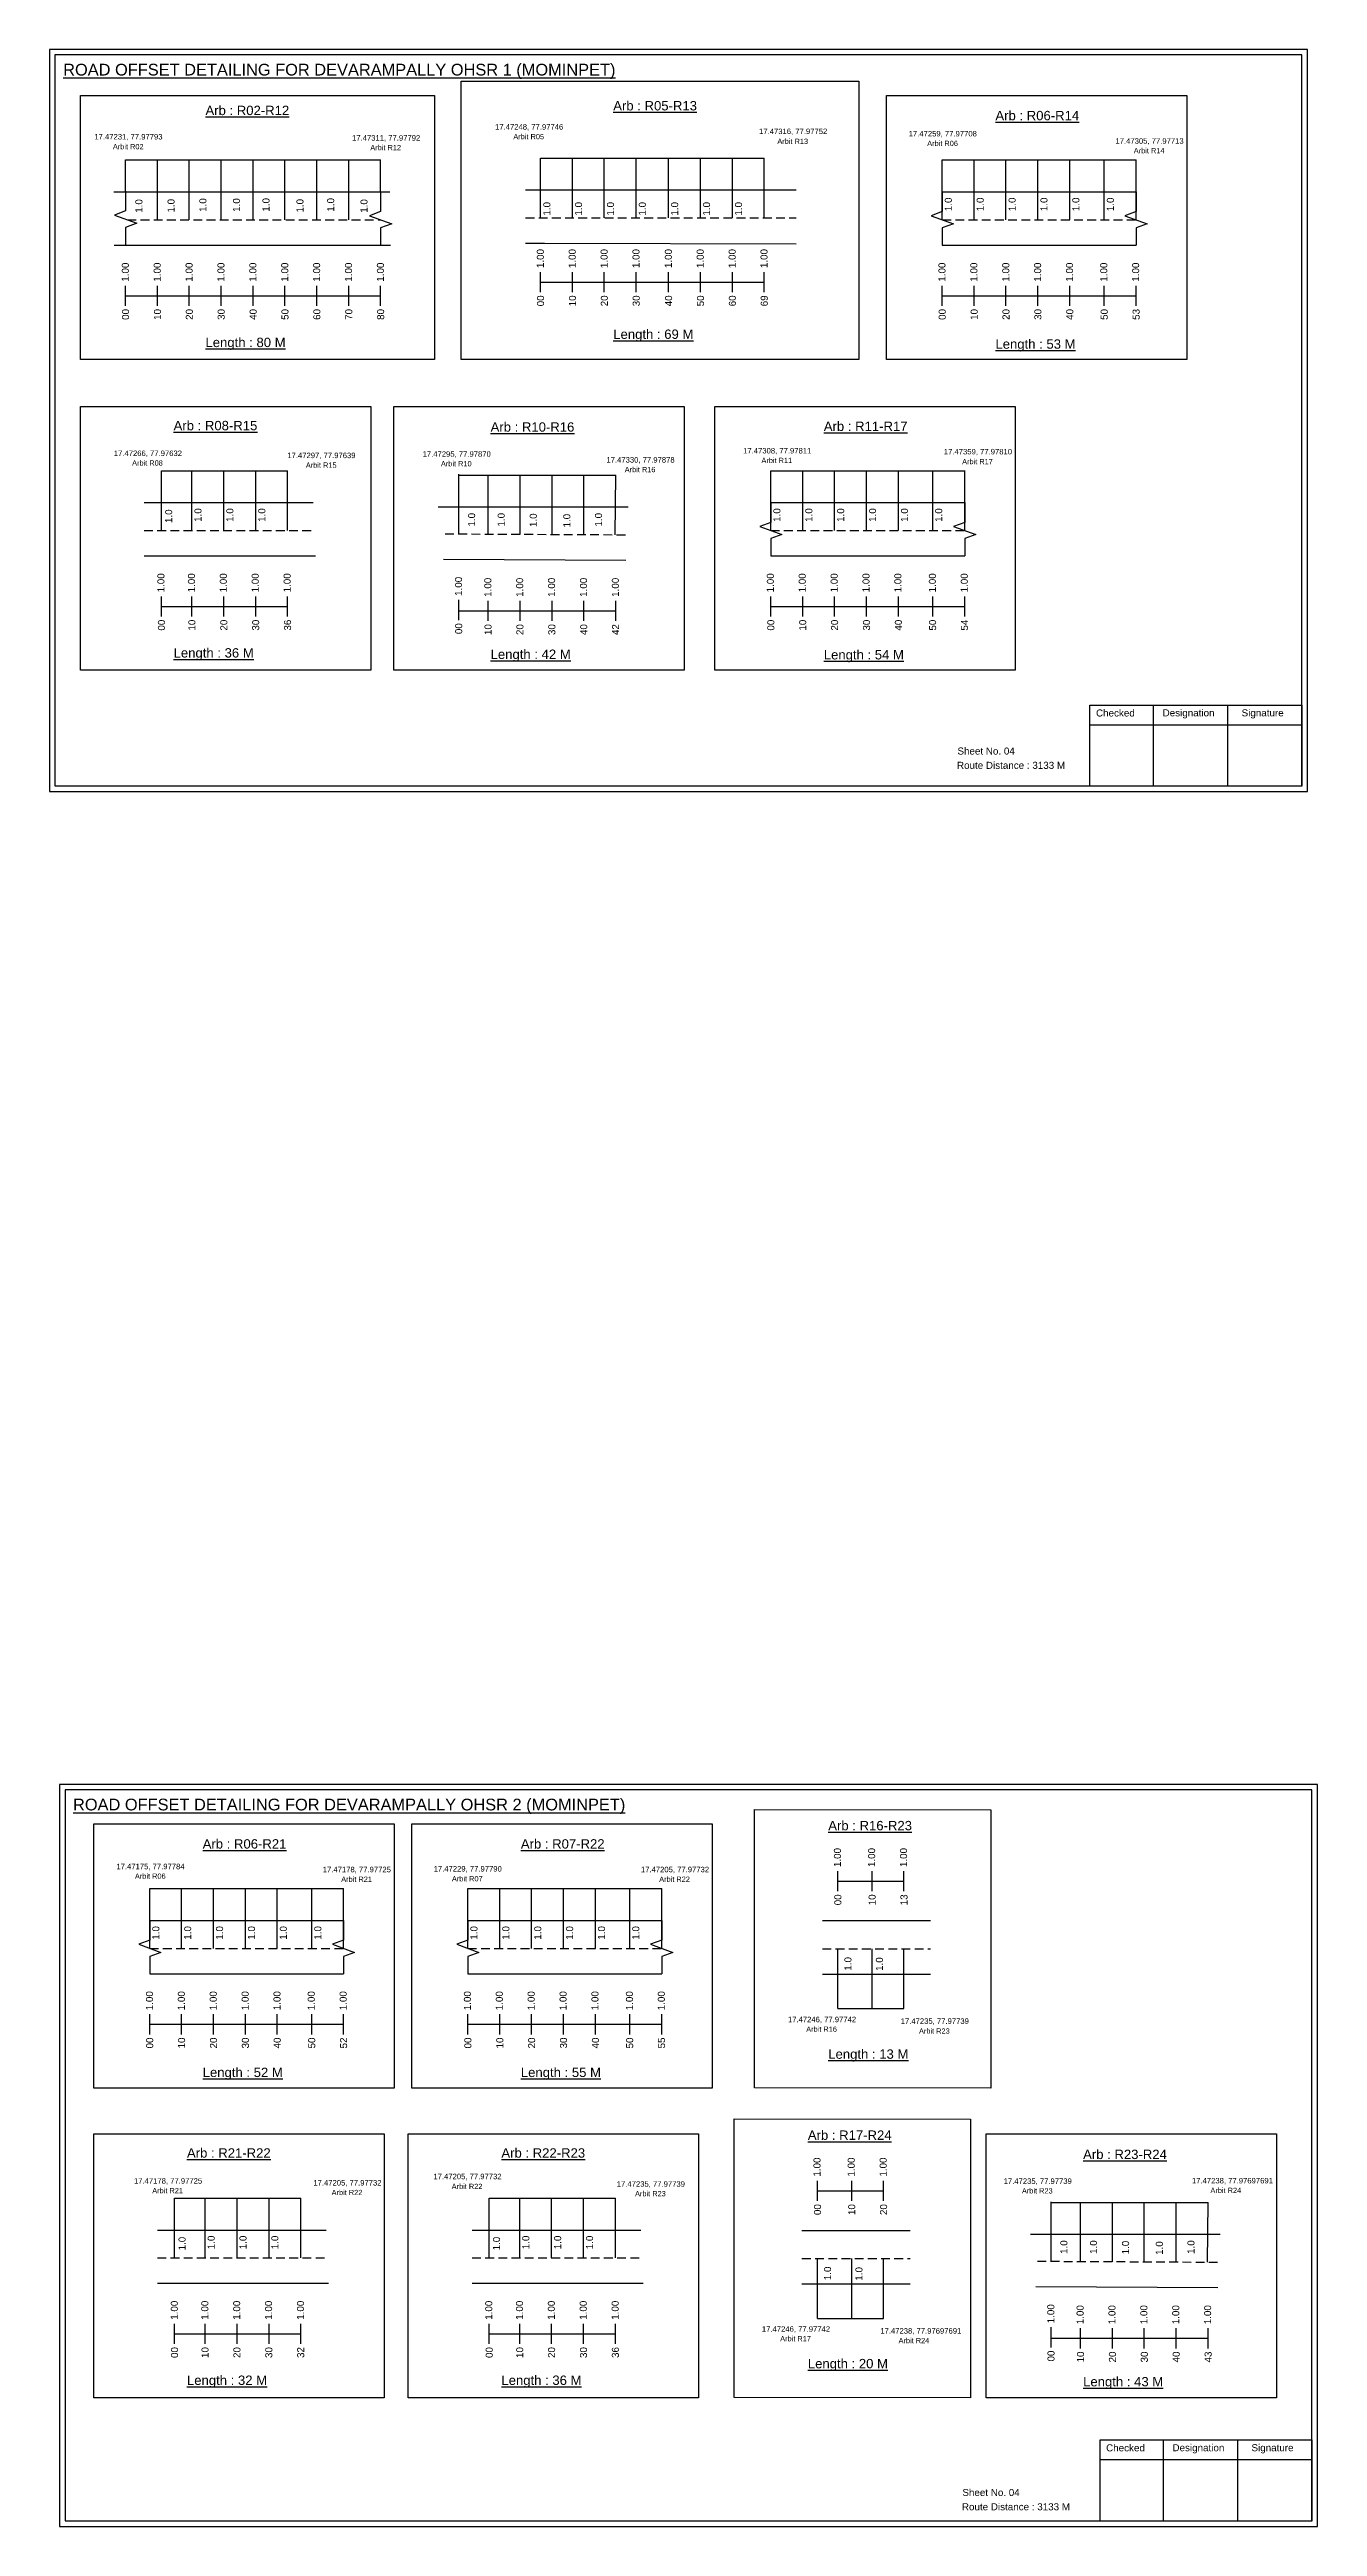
# Model space of a CAD drawing. Header units: inches. Extents: x 774 to 7852, y 198 to 1433.
# Drawn here: x 5995 to 6535, y 274 to 1331 of the extents above; entities that cross this region are included whole.
import ezdxf

# ---------------------------------------------------------------- set-up
doc = ezdxf.new("R2010")
doc.units = ezdxf.units.IN
doc.header["$MEASUREMENT"] = 0
doc.linetypes.add('DASHED2', pattern=[0.375, 0.25, -0.125])
doc.layers.add('PDF_Geometry', color=7, linetype='Continuous')
doc.layers.add('PDF_Text', color=5, linetype='Continuous')
doc.styles.add('PDF Arial', font='arial.ttf')
doc.styles.get("Standard").update_dxf_attribs({"font": 'arial.ttf'})

msp = doc.modelspace()

# ---------------------------------------------------------------- linework, layer by layer
at = {"color": 5}
for p, q in [((6027.1, 1283.5), (6135.9, 1283.5)), ((6204.1, 1284.2), (6299.5, 1284.2)), ((6375.4, 1283.5), (6458.1, 1283.5)), ((6042.4, 1150.8), (6096.2, 1150.8)), ((6169.2, 1149), (6236.2, 1149)), ((6302.3, 1150.8), (6385, 1150.8)), ((6037.4, 545.8), (6120.1, 545.8)), ((6173.1, 545.8), (6255.8, 545.8)), ((6330.9, 494.5), (6359.1, 494.5)), ((6048, 413.6), (6101.9, 413.6)), ((6182.2, 413.6), (6236, 413.6)), ((6421.9, 411.8), (6488.8, 411.8)), ((6322.2, 362.3), (6350.4, 362.3))]:
    msp.add_line(p, q, dxfattribs=at)
for p, q in [((6027.1, 1269.8), (6027.1, 1283.5)), ((6040.7, 1257.9), (6040.7, 1283.5)), ((6054.3, 1257.9), (6054.3, 1283.5)), ((6067.9, 1257.9), (6067.9, 1283.5)), ((6081.5, 1257.9), (6081.5, 1283.5)), ((6095.1, 1257.9), (6095.1, 1283.5)), ((6108.7, 1257.9), (6108.7, 1283.5)), ((6122.3, 1257.9), (6122.3, 1283.5)), ((6135.9, 1269.8), (6135.9, 1283.5)), ((6204.1, 1258.7), (6204.1, 1284.2)), ((6217.7, 1258.7), (6217.7, 1284.2)), ((6231.3, 1258.7), (6231.3, 1284.2)), ((6244.9, 1258.7), (6244.9, 1284.2)), ((6258.7, 1258.7), (6258.7, 1284.2)), ((6272.3, 1258.7), (6272.3, 1284.2)), ((6285.9, 1258.7), (6285.9, 1284.2)), ((6299.5, 1258.7), (6299.5, 1284.2)), ((6375.4, 1257.9), (6375.4, 1283.5)), ((6389, 1257.9), (6389, 1283.5)), ((6402.6, 1257.9), (6402.6, 1283.5)), ((6416.2, 1257.9), (6416.2, 1283.5)), ((6429.8, 1257.9), (6429.8, 1283.5)), ((6444.5, 1257.9), (6444.5, 1283.5)), ((6458.1, 1257.9), (6458.1, 1283.5)), ((6022.1, 1269.8), (6139.8, 1269.9)), ((6313.1, 1270.6), (6197.7, 1270.6)), ((6375.4, 1269.8), (6458.1, 1269.8)), ((6197.7, 1247.9), (6205.8, 1247.9)), ((6205.8, 1247.9), (6313.1, 1247.6)), ((6022.3, 1247.1), (6140.1, 1247.1)), ((6375.4, 1247.1), (6458.1, 1247.1)), ((6042.4, 1125.3), (6042.4, 1150.8)), ((6055.4, 1125.3), (6055.4, 1150.8)), ((6069, 1125.3), (6069, 1150.8)), ((6082.6, 1125.3), (6082.6, 1150.8)), ((6096.2, 1125.3), (6096.2, 1150.8)), ((6169.2, 1123.7), (6169.2, 1149.3)), ((6181.8, 1123.7), (6181.8, 1149)), ((6195.4, 1123.6), (6195.4, 1149)), ((6209, 1123.7), (6209, 1149)), ((6222.6, 1123.4), (6222.6, 1149)), ((6235.9, 1123.5), (6236.2, 1149)), ((6302.3, 1125.3), (6302.3, 1150.8)), ((6315.9, 1125.3), (6315.9, 1150.8)), ((6329.5, 1125.3), (6329.5, 1150.8)), ((6343.1, 1125.3), (6343.1, 1150.8)), ((6356.7, 1125.3), (6356.7, 1150.8)), ((6371.4, 1125.3), (6371.4, 1150.9)), ((6385, 1125.3), (6385, 1150.9)), ((6035, 1137.2), (6107.1, 1137.2)), ((6241.4, 1135.3), (6160.5, 1135.3)), ((6302.3, 1137.2), (6385, 1137.2)), ((6035, 1114.5), (6108.1, 1114.5)), ((6162.7, 1113.1), (6240.4, 1112.7)), ((6302.3, 1114.5), (6385, 1114.5)), ((6037.4, 520.2), (6037.4, 545.8)), ((6051, 520.2), (6051, 545.8)), ((6064.6, 520.2), (6064.6, 545.8)), ((6078.2, 520.2), (6078.2, 545.8)), ((6091.8, 520.2), (6091.8, 545.8)), ((6106.5, 520.2), (6106.5, 545.8)), ((6120.1, 520.2), (6120.1, 545.8)), ((6173.1, 520.2), (6173.1, 545.8)), ((6186.7, 520.2), (6186.7, 545.8)), ((6200.3, 520.2), (6200.3, 545.8)), ((6213.9, 520.2), (6213.9, 545.8)), ((6227.5, 520.2), (6227.5, 545.8)), ((6242.2, 520.2), (6242.2, 545.8)), ((6255.8, 520.2), (6255.8, 545.8)), ((6037.4, 532.1), (6120.1, 532.1)), ((6173.1, 532.1), (6255.8, 532.1)), ((6370.4, 531.9), (6324.3, 531.9)), ((6330.9, 494.5), (6330.9, 520)), ((6345.5, 494.5), (6345.5, 520)), ((6359.1, 494.5), (6359.1, 520)), ((6037.4, 509.4), (6120.1, 509.4)), ((6173.1, 509.4), (6255.8, 509.4)), ((6324.3, 509.2), (6356.4, 509.2)), ((6356.4, 509.2), (6370.4, 509.2)), ((6048, 388.1), (6048, 413.6)), ((6061.1, 388.1), (6061.1, 413.6)), ((6074.7, 388.1), (6074.7, 413.6)), ((6088.3, 388.1), (6088.3, 413.6)), ((6101.9, 388.1), (6101.9, 413.6)), ((6182.2, 388.1), (6182.2, 413.6)), ((6195.2, 388.1), (6195.2, 413.6)), ((6208.8, 388.1), (6208.8, 413.6)), ((6222.4, 388.1), (6222.4, 413.6)), ((6236, 388.1), (6236, 413.6)), ((6421.9, 386.5), (6421.9, 412.1)), ((6434.4, 386.5), (6434.4, 411.8)), ((6448, 386.4), (6448, 411.8)), ((6461.6, 386.5), (6461.6, 411.8)), ((6475.2, 386.2), (6475.2, 411.8)), ((6488.6, 386.3), (6488.8, 411.8)), ((6040.7, 400), (6112.7, 400)), ((6174.9, 400), (6246.9, 400)), ((6361.7, 399.7), (6315.6, 399.7)), ((6494, 398.1), (6413.1, 398.1)), ((6322.2, 362.3), (6322.2, 387.9)), ((6336.8, 362.3), (6336.8, 387.9)), ((6350.4, 362.3), (6350.4, 387.9)), ((6040.7, 377.3), (6113.7, 377.3)), ((6174.9, 377.3), (6247.9, 377.3)), ((6315.6, 377.1), (6347.7, 377.1)), ((6347.7, 377.1), (6361.7, 377.1)), ((6415.3, 375.9), (6493, 375.5))]:
    msp.add_line(p, q)
at = {"linetype": 'DASHED2', "ltscale": 15}
for p, q in [((6197.7, 1258.7), (6313.1, 1258.7)), ((6027.9, 1257.9), (6135.9, 1257.9)), ((6375.4, 1257.9), (6458.1, 1257.9)), ((6035, 1125.3), (6107.6, 1125.3)), ((6163.4, 1123.9), (6241.7, 1123.5)), ((6302.3, 1125.3), (6385, 1125.3)), ((6037.4, 520.2), (6120.1, 520.2)), ((6173.1, 520.2), (6255.8, 520.2)), ((6324.3, 520), (6370.4, 520)), ((6040.7, 388.1), (6113.2, 388.1)), ((6174.9, 388.1), (6247.4, 388.1)), ((6315.6, 387.9), (6361.7, 387.9)), ((6416, 386.7), (6494.3, 386.3))]:
    msp.add_line(p, q, dxfattribs=at)
at = {"color": 217, "true_color": 0x93278f}
for p, q in [((6027.1, 1221.2), (6027.1, 1229.8)), ((6040.7, 1221.2), (6040.7, 1229.8)), ((6054.3, 1221.2), (6054.3, 1229.8)), ((6067.9, 1221.2), (6067.9, 1229.8)), ((6081.5, 1221.2), (6081.5, 1229.8)), ((6095.1, 1221.2), (6095.1, 1229.8)), ((6108.7, 1221.2), (6108.7, 1229.8)), ((6122.3, 1221.2), (6122.3, 1229.8)), ((6135.9, 1221.2), (6135.9, 1229.8)), ((6204.1, 1227), (6204.1, 1235.6)), ((6204.1, 1231.3), (6299.5, 1231.3)), ((6217.7, 1227), (6217.7, 1235.6)), ((6231.3, 1227), (6231.3, 1235.6)), ((6244.9, 1227), (6244.9, 1235.6)), ((6258.7, 1227), (6258.7, 1235.6)), ((6272.3, 1227), (6272.3, 1235.6)), ((6285.9, 1227), (6285.9, 1235.6)), ((6299.5, 1227), (6299.5, 1235.6)), ((6375.4, 1221.2), (6375.4, 1229.8)), ((6389, 1221.2), (6389, 1229.8)), ((6402.6, 1221.2), (6402.6, 1229.8)), ((6416.2, 1221.2), (6416.2, 1229.8)), ((6429.8, 1221.2), (6429.8, 1229.8)), ((6444.5, 1221.2), (6444.5, 1229.8)), ((6458.1, 1221.2), (6458.1, 1229.8)), ((6027.1, 1225.5), (6135.9, 1225.5)), ((6375.4, 1225.5), (6458.1, 1225.5)), ((6042.4, 1088.6), (6042.4, 1097.2)), ((6042.4, 1092.9), (6096.2, 1092.9)), ((6055.4, 1088.6), (6055.4, 1097.2)), ((6069, 1088.6), (6069, 1097.2)), ((6082.6, 1088.6), (6082.6, 1097.2)), ((6096.2, 1088.6), (6096.2, 1097.2)), ((6169.2, 1087.1), (6169.2, 1095.7)), ((6169.2, 1091), (6236.2, 1091)), ((6181.8, 1086.7), (6181.8, 1095.3)), ((6195.4, 1086.7), (6195.4, 1095.3)), ((6209, 1086.7), (6209, 1095.3)), ((6222.6, 1086.7), (6222.6, 1095.3)), ((6236.2, 1086.7), (6236.2, 1095.3)), ((6302.3, 1088.6), (6302.3, 1097.2)), ((6302.3, 1092.9), (6385, 1092.9)), ((6315.9, 1088.6), (6315.9, 1097.2)), ((6329.5, 1088.6), (6329.5, 1097.2)), ((6343.1, 1088.6), (6343.1, 1097.2)), ((6356.7, 1088.6), (6356.7, 1097.2)), ((6371.4, 1088.6), (6371.4, 1097.2)), ((6385, 1088.6), (6385, 1097.2)), ((6330.9, 544.6), (6330.9, 553.2)), ((6345.5, 544.6), (6345.5, 553.2)), ((6359.1, 544.6), (6359.1, 553.2)), ((6330.9, 548.9), (6359.1, 548.9)), ((6037.4, 483.5), (6037.4, 492.1)), ((6037.4, 487.8), (6120.1, 487.8)), ((6051, 483.5), (6051, 492.1)), ((6064.6, 483.5), (6064.6, 492.1)), ((6078.2, 483.5), (6078.2, 492.1)), ((6091.8, 483.5), (6091.8, 492.1)), ((6106.5, 483.5), (6106.5, 492.1)), ((6120.1, 483.5), (6120.1, 492.1)), ((6173.1, 483.5), (6173.1, 492.1)), ((6173.1, 487.8), (6255.8, 487.8)), ((6186.7, 483.5), (6186.7, 492.1)), ((6200.3, 483.5), (6200.3, 492.1)), ((6213.9, 483.5), (6213.9, 492.1)), ((6227.5, 483.5), (6227.5, 492.1)), ((6242.2, 483.5), (6242.2, 492.1)), ((6255.8, 483.5), (6255.8, 492.1)), ((6322.2, 412.5), (6322.2, 421)), ((6322.2, 416.7), (6350.4, 416.8)), ((6336.8, 412.5), (6336.8, 421)), ((6350.4, 412.5), (6350.4, 421)), ((6048, 351.4), (6048, 360)), ((6061.1, 351.4), (6061.1, 360)), ((6074.7, 351.4), (6074.7, 360)), ((6088.3, 351.4), (6088.3, 360)), ((6101.9, 351.4), (6101.9, 360)), ((6182.2, 351.4), (6182.2, 360)), ((6195.2, 351.4), (6195.2, 360)), ((6208.8, 351.4), (6208.8, 360)), ((6222.4, 351.4), (6222.4, 360)), ((6236, 351.4), (6236, 360)), ((6048, 355.7), (6101.9, 355.7)), ((6182.2, 355.7), (6236, 355.7)), ((6421.9, 349.9), (6421.9, 358.5)), ((6421.9, 353.8), (6488.8, 353.8)), ((6434.4, 349.5), (6434.4, 358.1)), ((6448, 349.5), (6448, 358.1)), ((6461.6, 349.5), (6461.6, 358.1)), ((6475.2, 349.5), (6475.2, 358.1)), ((6488.8, 349.5), (6488.8, 358.1))]:
    msp.add_line(p, q, dxfattribs=at)
for points in [[(6007.9, 1310.9), (6158.8, 1310.9), (6158.8, 1198.3), (6007.9, 1198.3)], [(6170.2, 1317.1), (6339.8, 1317.1), (6339.8, 1198.3), (6170.2, 1198.3)], [(6351.6, 1310.9), (6479.7, 1310.9), (6479.7, 1198.3), (6351.6, 1198.3)], [(6007.9, 1178.3), (6131.7, 1178.3), (6131.7, 1065.7), (6007.9, 1065.7)], [(6141.5, 1178.3), (6265.3, 1178.3), (6265.3, 1065.7), (6141.5, 1065.7)], [(6278.4, 1178.3), (6406.5, 1178.3), (6406.5, 1065.7), (6278.4, 1065.7)], [(6013.6, 573.3), (6141.7, 573.3), (6141.7, 460.6), (6013.6, 460.6)], [(6149.2, 573.3), (6277.3, 573.3), (6277.3, 460.6), (6149.2, 460.6)], [(6295.4, 579.5), (6396.2, 579.4), (6396.2, 460.6), (6295.4, 460.7)], [(6286.7, 447.4), (6387.5, 447.3), (6387.5, 328.4), (6286.7, 328.5)], [(6013.6, 441.1), (6137.4, 441.1), (6137.4, 328.4), (6013.6, 328.4)], [(6147.7, 441.1), (6271.5, 441.1), (6271.5, 328.4), (6147.7, 328.4)], [(6394.2, 441.1), (6518, 441.1), (6518, 328.4), (6394.2, 328.4)]]:
    msp.add_lwpolyline(points, close=True)
at = {"linetype": 'Continuous'}
for points in [[(6027.1, 1270.1), (6027.1, 1261.7), (6022.4, 1259.9), (6031.9, 1256.5), (6027.1, 1254.7), (6027.1, 1247.4)], [(6135.9, 1269.8), (6135.9, 1261.4), (6131.2, 1259.6), (6140.7, 1256.2), (6135.9, 1254.5), (6135.9, 1247.1)], [(6375.4, 1269.8), (6375.4, 1261.4), (6370.7, 1259.6), (6380.2, 1256.2), (6375.4, 1254.5), (6375.4, 1247.1)], [(6458.1, 1269.8), (6458.1, 1261.4), (6453.3, 1259.6), (6462.8, 1256.2), (6458.1, 1254.5), (6458.1, 1247.1)], [(6302.3, 1137.2), (6302.3, 1128.8), (6297.6, 1127), (6307, 1123.6), (6302.3, 1121.9), (6302.3, 1114.5)], [(6385, 1137.2), (6385, 1128.8), (6380.2, 1127), (6389.7, 1123.6), (6385, 1121.9), (6385, 1114.5)], [(6037.4, 532.1), (6037.4, 523.7), (6032.7, 522), (6042.2, 518.5), (6037.4, 516.8), (6037.4, 509.4)], [(6120.1, 532.1), (6120.1, 523.7), (6115.3, 522), (6124.8, 518.5), (6120.1, 516.8), (6120.1, 509.4)], [(6173.1, 532.1), (6173.1, 523.7), (6168.4, 522), (6177.8, 518.5), (6173.1, 516.8), (6173.1, 509.4)], [(6255.8, 532.1), (6255.8, 523.7), (6251, 522), (6260.5, 518.5), (6255.8, 516.8), (6255.8, 509.4)]]:
    msp.add_lwpolyline(points, dxfattribs=at)
at = {"layer": 'PDF_Geometry'}
for points in [[(5994.7, 1330.6), (5994.7, 1013.9), (6531.2, 1013.9), (6531.2, 1330.6)], [(5997, 1328.3), (5997, 1016.3), (6528.8, 1016.3), (6528.8, 1328.3)], [(5999, 590.2), (5999, 273.5), (6535.4, 273.5), (6535.4, 590.2)], [(6001.3, 587.9), (6001.3, 275.9), (6533, 275.9), (6533, 587.9)]]:
    msp.add_lwpolyline(points, close=True, dxfattribs=at)
at = {"layer": 'PDF_Geometry', "color": 242, "true_color": 0xcc1f26}
for points in [[(6528.8, 1016.2), (6438.4, 1016.2), (6438.4, 1050.8), (6528.8, 1050.8)], [(6533, 275.8), (6442.7, 275.8), (6442.7, 310.4), (6533, 310.4)]]:
    msp.add_lwpolyline(points, close=True, dxfattribs=at)
for points in [[(6465.4, 1050.8), (6465.4, 1016.2)], [(6497.1, 1050.8), (6497.1, 1016.2)], [(6438.4, 1042.4), (6528.8, 1042.4)], [(6469.6, 310.4), (6469.6, 275.8)], [(6501.4, 310.4), (6501.4, 275.8)], [(6442.7, 302.1), (6533, 302.1)]]:
    msp.add_lwpolyline(points, dxfattribs=at)

# ---------------------------------------------------------------- texts
at = {"color": 242, "true_color": 0xcd2027}
for s, height, p in [('%%UROAD OFFSET DETAILING FOR DEVARAMPALLY OHSR 1 (MOMINPET)', 5, (6000.5, 1319.5)), ('%%UArb : R02-R12', 4, (6061.2, 1302.6)), ('%%UArb : R05-R13', 4, (6235.1, 1304.6)), ('%%UArb : R06-R14', 4, (6398.1, 1300.4)), ('%%ULength : 80 M', 4, (6061.2, 1203.6)), ('%%ULength : 69 M', 4, (6235.1, 1207.1)), ('%%ULength : 53 M', 4, (6398.1, 1202.9)), ('%%UArb : R08-R15', 4, (6047.6, 1168.1)), ('%%UArb : R10-R16', 4, (6182.8, 1167.5)), ('%%UArb : R11-R17', 4, (6324.9, 1167.8)), ('%%ULength : 36 M', 4, (6047.6, 1071.1)), ('%%ULength : 42 M', 4, (6182.8, 1070.5)), ('%%ULength : 54 M', 4, (6324.9, 1070.3)), ('%%UROAD OFFSET DETAILING FOR DEVARAMPALLY OHSR 2 (MOMINPET)', 5, (6004.7, 579.1)), ('%%UArb : R16-R23', 4, (6326.8, 570.6)), ('%%UArb : R06-R21', 4, (6060, 562.8)), ('%%UArb : R07-R22', 4, (6195.7, 562.8)), ('%%ULength : 13 M', 4, (6326.8, 473.1)), ('%%ULength : 52 M', 4, (6060, 465.3)), ('%%ULength : 55 M', 4, (6195.7, 465.3)), ('%%UArb : R21-R22', 4, (6053.3, 430.9)), ('%%UArb : R22-R23', 4, (6187.4, 430.9)), ('%%UArb : R17-R24', 4, (6318.1, 438.5)), ('%%UArb : R23-R24', 4, (6435.5, 430.3)), ('%%ULength : 20 M', 4, (6318.1, 341)), ('%%ULength : 32 M', 4, (6053.3, 333.9)), ('%%ULength : 36 M', 4, (6187.4, 333.9)), ('%%ULength : 43 M', 4, (6435.5, 333.3))]:
    msp.add_text(s, height=height, dxfattribs=at).set_placement(p)
at = {"color": 5}
for s, height, p in [('17.47231, 77.97793', 2.34, (6013.8, 1292.2)), ('Arbit R02', 2.25, (6021.7, 1288)), ('17.47311, 77.97792', 2.34, (6123.7, 1291.7)), ('Arbit R12', 2.25, (6131.5, 1287.6)), ('17.47248, 77.97746', 2.34, (6184.7, 1296.4)), ('Arbit R05', 2.25, (6192.5, 1292.3)), ('17.47316, 77.97752', 2.34, (6297.3, 1294.5)), ('Arbit R13', 2.25, (6305.1, 1290.3)), ('17.47259, 77.97708', 2.34, (6361.1, 1293.5)), ('Arbit R06', 2.25, (6369, 1289.4)), ('17.47305, 77.97713', 2.34, (6449.3, 1290.4)), ('Arbit R14', 2.25, (6457.1, 1286.3)), ('17.47266, 77.97632', 2.34, (6022.1, 1157.1)), ('Arbit R08', 2.25, (6029.9, 1153)), ('17.47297, 77.97639', 2.34, (6096.1, 1156.2)), ('Arbit R15', 2.25, (6104, 1152.1)), ('17.47295, 77.97870', 2.34, (6153.8, 1156.8)), ('Arbit R10', 2.25, (6161.6, 1152.7)), ('17.47330, 77.97878', 2.34, (6232.2, 1154.3)), ('Arbit R16', 2.25, (6240, 1150.2)), ('17.47308, 77.97811', 2.34, (6290.5, 1158.2)), ('Arbit R11', 2.25, (6298.3, 1154.1)), ('17.47359, 77.97810', 2.34, (6376.1, 1157.8)), ('Arbit R17', 2.25, (6383.9, 1153.6)), ('17.47175, 77.97784', 2.34, (6023.2, 554)), ('Arbit R06', 2.25, (6031.1, 549.9)), ('17.47178, 77.97725', 2.34, (6111.2, 552.7)), ('Arbit R21', 2.25, (6119.1, 548.6)), ('17.47229, 77.97790', 2.34, (6158.5, 553)), ('Arbit R07', 2.25, (6166.3, 548.8)), ('17.47205, 77.97732', 2.34, (6246.9, 552.7)), ('Arbit R22', 2.25, (6254.7, 548.6)), ('17.47246, 77.97742', 2.34, (6309.6, 488.7)), ('Arbit R16', 2.25, (6317.4, 484.6)), ('17.47235, 77.97739', 2.34, (6357.7, 488)), ('Arbit R23', 2.25, (6365.5, 483.8)), ('17.47205, 77.97732', 2.34, (6158.4, 421.7)), ('17.47178, 77.97725', 2.34, (6030.7, 419.8)), ('Arbit R21', 2.25, (6038.5, 415.7)), ('17.47205, 77.97732', 2.34, (6107.2, 419)), ('Arbit R22', 2.25, (6115, 414.9)), ('Arbit R22', 2.25, (6166.2, 417.5)), ('17.47235, 77.97739', 2.34, (6236.6, 418.5)), ('Arbit R23', 2.25, (6244.4, 414.4)), ('17.47235, 77.97739', 2.34, (6401.6, 419.7)), ('Arbit R23', 2.25, (6409.4, 415.6)), ('17.47238, 77.97697691', 2.34, (6481.9, 419.9)), ('Arbit R24', 2.25, (6489.8, 415.8)), ('17.47246, 77.97742', 2.34, (6298.5, 356.6)), ('Arbit R17', 2.25, (6306.3, 352.5)), ('17.47238, 77.97697691', 2.34, (6349, 355.8)), ('Arbit R24', 2.25, (6356.8, 351.7))]:
    msp.add_text(s, height=height, dxfattribs=at).set_placement(p)
for p in [(6034.3, 1260.9), (6048, 1261), (6061.6, 1261.3), (6075.9, 1261.3), (6088.5, 1261.4), (6103, 1261), (6116.1, 1261.4), (6130.3, 1260.9), (6208.3, 1259.7), (6221.8, 1259.7), (6235.4, 1259.7), (6249, 1259.7), (6262.8, 1259.7), (6276.4, 1259.7), (6290, 1259.7), (6379.5, 1261.6), (6393.1, 1261.6), (6406.7, 1261.6), (6420.3, 1261.6), (6433.9, 1261.6), (6448.6, 1261.6), (6047, 1128.5), (6059.5, 1129), (6073.1, 1129), (6086.7, 1129), (6176.2, 1127), (6188.8, 1127), (6202.5, 1126.8), (6216.8, 1126.6), (6230.3, 1127), (6306.4, 1129), (6320, 1129), (6333.6, 1129), (6347.2, 1129), (6360.8, 1129), (6375.4, 1129), (6041.5, 523.9), (6055.1, 523.9), (6068.7, 523.9), (6082.3, 523.9), (6095.9, 523.9), (6110.6, 523.9), (6177.2, 523.9), (6190.8, 523.9), (6204.4, 523.9), (6218, 523.9), (6231.6, 523.9), (6246.2, 523.9), (6336.7, 510.7), (6350.1, 510.6), (6052.7, 391.3), (6065.1, 391.8), (6078.7, 391.8), (6092.3, 391.8), (6186.8, 391.3), (6199.3, 391.8), (6212.9, 391.8), (6226.5, 391.8), (6428.8, 389.8), (6441.4, 389.8), (6455.1, 389.6), (6469.5, 389.4), (6483, 389.8), (6328, 378.6), (6341.4, 378.4)]:
    msp.add_text('1.0', height=3, rotation=90).set_placement(p)
at = {"color": 217, "true_color": 0x93278f}
for s, p in [('1.00', (6028.5, 1231.5)), ('1.00', (6042.1, 1231.5)), ('1.00', (6055.7, 1231.5)), ('1.00', (6069.3, 1231.5)), ('1.00', (6082.9, 1231.5)), ('1.00', (6096.5, 1231.5)), ('1.00', (6110.1, 1231.5)), ('1.00', (6123.7, 1231.5)), ('1.00', (6137.3, 1231.5)), ('1.00', (6205.5, 1237.3)), ('1.00', (6219.1, 1237.3)), ('1.00', (6232.7, 1237.3)), ('1.00', (6246.3, 1237.3)), ('1.00', (6260.1, 1237.3)), ('1.00', (6273.7, 1237.3)), ('1.00', (6287.3, 1237.3)), ('1.00', (6300.9, 1237.3)), ('1.00', (6376.8, 1231.5)), ('1.00', (6390.4, 1231.5)), ('1.00', (6404, 1231.5)), ('1.00', (6417.6, 1231.5)), ('1.00', (6431.2, 1231.5)), ('1.00', (6445.8, 1231.5)), ('1.00', (6459.4, 1231.5)), ('00', (6028.6, 1215.2)), ('10', (6042.2, 1215.2)), ('20', (6055.8, 1215.2)), ('30', (6069.4, 1215.2)), ('40', (6083, 1215.2)), ('50', (6096.6, 1215.2)), ('60', (6110.2, 1215.2)), ('70', (6123.8, 1215.2)), ('80', (6137.4, 1215.2)), ('00', (6205.6, 1221)), ('10', (6219.2, 1221)), ('20', (6232.8, 1221)), ('30', (6246.4, 1221)), ('40', (6260.2, 1221)), ('50', (6273.8, 1221)), ('60', (6287.4, 1221)), ('69', (6301, 1221)), ('00', (6376.9, 1215.2)), ('10', (6390.5, 1215.2)), ('20', (6404.1, 1215.2)), ('30', (6417.7, 1215.2)), ('40', (6431.3, 1215.2)), ('50', (6446, 1215.2)), ('53', (6459.6, 1215.2)), ('1.00', (6043.7, 1098.9)), ('1.00', (6056.7, 1098.9)), ('1.00', (6070.3, 1098.9)), ('1.00', (6083.9, 1098.9)), ('1.00', (6097.5, 1098.9)), ('1.00', (6170.6, 1097.4)), ('1.00', (6183.1, 1097)), ('1.00', (6196.7, 1097)), ('1.00', (6210.3, 1097)), ('1.00', (6223.9, 1097)), ('1.00', (6237.5, 1097)), ('1.00', (6303.6, 1098.9)), ('1.00', (6317.2, 1098.9)), ('1.00', (6330.8, 1098.9)), ('1.00', (6344.4, 1098.9)), ('1.00', (6358, 1098.9)), ('1.00', (6372.7, 1098.9)), ('1.00', (6386.3, 1098.9)), ('00', (6043.9, 1082.6)), ('10', (6056.9, 1082.6)), ('20', (6070.5, 1082.6)), ('30', (6084.1, 1082.6)), ('36', (6097.7, 1082.6)), ('00', (6170.7, 1081.1)), ('10', (6183.2, 1080.7)), ('20', (6196.8, 1080.7)), ('30', (6210.4, 1080.7)), ('40', (6224, 1080.7)), ('42', (6237.6, 1080.7)), ('00', (6303.8, 1082.6)), ('10', (6317.4, 1082.6)), ('20', (6331, 1082.6)), ('30', (6344.6, 1082.6)), ('40', (6358.2, 1082.6)), ('50', (6372.8, 1082.6)), ('54', (6386.4, 1082.6)), ('1.00', (6332.2, 554.9)), ('1.00', (6346.8, 554.9)), ('1.00', (6360.4, 554.9)), ('00', (6332.4, 538.6)), ('10', (6347, 538.6)), ('13', (6360.6, 538.6)), ('1.00', (6038.8, 493.8)), ('1.00', (6052.4, 493.8)), ('1.00', (6066, 493.8)), ('1.00', (6079.6, 493.8)), ('1.00', (6093.2, 493.8)), ('1.00', (6107.8, 493.8)), ('1.00', (6121.4, 493.8)), ('1.00', (6174.4, 493.8)), ('1.00', (6188, 493.8)), ('1.00', (6201.6, 493.8)), ('1.00', (6215.2, 493.8)), ('1.00', (6228.8, 493.8)), ('1.00', (6243.5, 493.8)), ('1.00', (6257.1, 493.8)), ('00', (6038.9, 477.5)), ('10', (6052.5, 477.5)), ('20', (6066.1, 477.5)), ('30', (6079.7, 477.5)), ('40', (6093.3, 477.5)), ('50', (6108, 477.5)), ('52', (6121.6, 477.5)), ('00', (6174.6, 477.5)), ('10', (6188.2, 477.5)), ('20', (6201.8, 477.5)), ('30', (6215.4, 477.5)), ('40', (6229, 477.5)), ('50', (6243.6, 477.5)), ('55', (6257.2, 477.5)), ('1.00', (6323.5, 422.8)), ('1.00', (6338.1, 422.8)), ('1.00', (6351.7, 422.8)), ('00', (6323.7, 406.4)), ('10', (6338.3, 406.4)), ('20', (6351.9, 406.4)), ('1.00', (6049.4, 361.7)), ('1.00', (6062.4, 361.7)), ('1.00', (6076, 361.7)), ('1.00', (6089.6, 361.7)), ('1.00', (6103.2, 361.7)), ('1.00', (6183.5, 361.7)), ('1.00', (6196.6, 361.7)), ('1.00', (6210.2, 361.7)), ('1.00', (6223.8, 361.7)), ('1.00', (6237.4, 361.7)), ('1.00', (6423.2, 360.2)), ('1.00', (6435.7, 359.8)), ('1.00', (6449.3, 359.8)), ('1.00', (6462.9, 359.8)), ('1.00', (6476.5, 359.8)), ('1.00', (6490.1, 359.8)), ('00', (6049.5, 345.4)), ('10', (6062.5, 345.4)), ('20', (6076.1, 345.4)), ('30', (6089.7, 345.4)), ('32', (6103.3, 345.4)), ('00', (6183.7, 345.4)), ('10', (6196.7, 345.4)), ('20', (6210.3, 345.4)), ('30', (6223.9, 345.4)), ('36', (6237.5, 345.4)), ('00', (6423.3, 343.9)), ('10', (6435.9, 343.5)), ('20', (6449.5, 343.5)), ('30', (6463.1, 343.5)), ('40', (6476.7, 343.5)), ('43', (6490.3, 343.5))]:
    msp.add_text(s, height=3, rotation=90, dxfattribs=at).set_placement(p)
for s, p in [('Sheet No. 04', (6381.9, 1029.7)), ('Route Distance : 3133 M', (6381.7, 1023.6)), ('Sheet No. 04', (6384, 286.5)), ('Route Distance : 3133 M', (6383.8, 280.4))]:
    msp.add_text(s, height=3).set_placement(p)
at = {"layer": 'PDF_Text', "color": 7, "attachment_point": 7, "style": 'PDF Arial'}
for s, insert, char_height in [('Checked', (6441, 1045.9), 3), ('Designation', (6469.4, 1045.1), 3.001), ('Signature', (6503.1, 1045.1), 3), ('Checked', (6445.3, 305.5), 3), ('Designation', (6473.6, 304.7), 3.001), ('Signature', (6507.3, 304.7), 3)]:
    msp.add_mtext(s, dxfattribs=dict(at, insert=insert, char_height=char_height))

doc.saveas('drawing.dxf')
